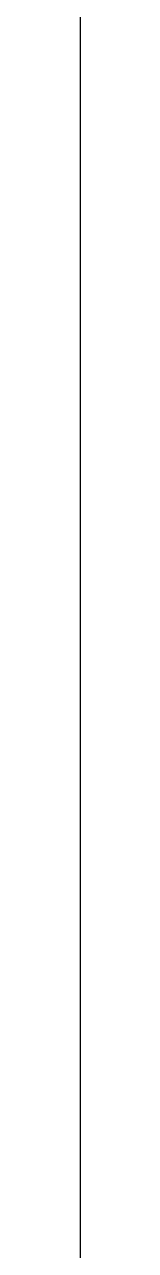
# Model space of a CAD drawing. Extents: x 58467 to 79089, y -33726 to -17391.
# Drawn here: x 76727.411 to 76727.411, y -20382.701 to -20379.299 of the extents above; entities that cross this region are included whole.
import ezdxf

# ---------------------------------------------------------------- set-up
doc = ezdxf.new("R2010")
doc.units = 0
doc.header["$LTSCALE"] = 100
doc.layers.add('PROSISTEM Güney TÜRKOĞLU', color=7, linetype='Continuous')

# ---------------------------------------------------------------- blocks, each defined once
blk = doc.blocks.new('A$C6307429C')
at = {"layer": 'PROSISTEM Güney TÜRKOĞLU', "color": 7, "linetype": 'Continuous'}
blk.add_line((41.2689, 1.9215), (41.5431, 36.0517), dxfattribs=at)
blk = doc.blocks.new('A$C358F4982')
at = {"layer": 'PROSISTEM Güney TÜRKOĞLU'}
blk.add_blockref('A$C6307429C', (2.2481, 6.0652), dxfattribs=at)
blk = doc.blocks.new('A$C24637210')
at = {"layer": 'PROSISTEM Güney TÜRKOĞLU', "xscale": 1.6, "yscale": 1.6, "zscale": 1.6, "rotation": 0.4602147063127481}
blk.add_blockref('A$C358F4982', (0.0051, -0.6426), dxfattribs=at)
blk = doc.blocks.new('FRN35_A_R')
at = {"layer": 'PROSISTEM Güney TÜRKOĞLU', "xscale": 0.8777, "yscale": 0.8777, "zscale": 0.8777, "rotation": 270}
blk.add_blockref('A$C24637210', (90777.3931, -1900.616), dxfattribs=at)

msp = doc.modelspace()

# ---------------------------------------------------------------- block references
at = {"rotation": 270}
msp.add_blockref('FRN35_A_R', (78689.0513, 70418.7547), dxfattribs=at)

doc.saveas('drawing.dxf')
